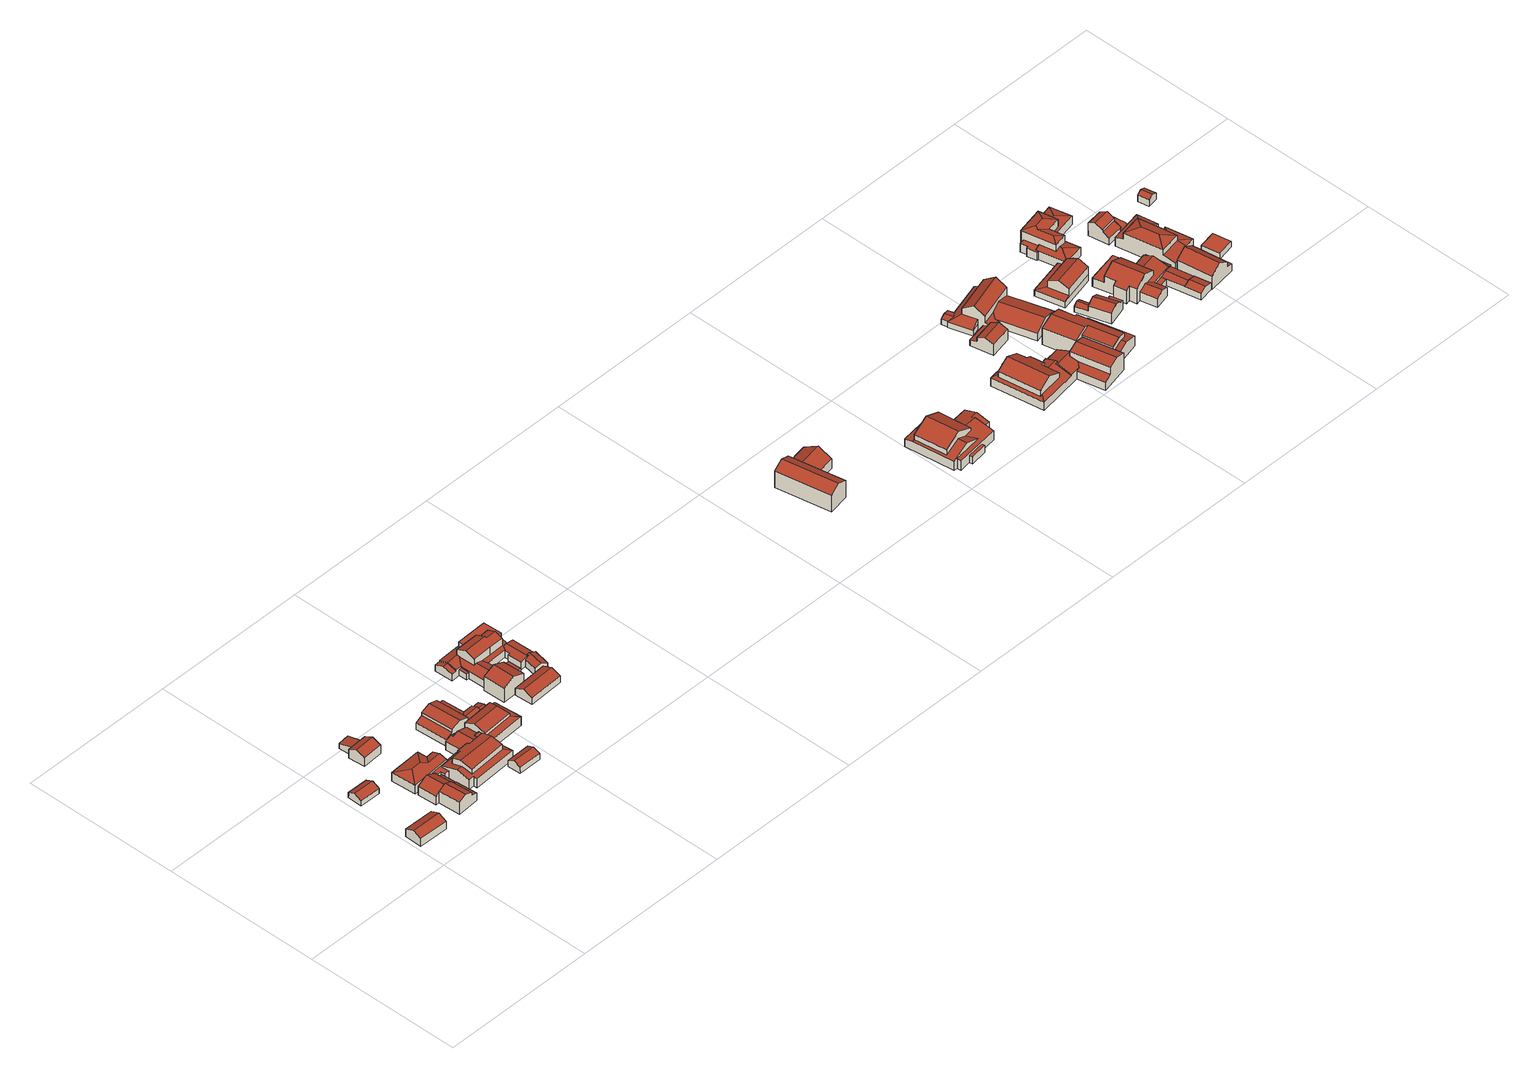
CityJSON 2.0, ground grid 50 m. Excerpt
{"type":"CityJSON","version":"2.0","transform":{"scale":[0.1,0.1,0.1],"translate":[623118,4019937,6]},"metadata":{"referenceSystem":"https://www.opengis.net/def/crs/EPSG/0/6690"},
"CityObjects":{
"building1":{"type":"Building","attributes":{"class":"3001","usage":"411","measuredHeight":3.9,"storeysAboveGround":9999,"BuildingDetailAttribute.buildingStructureType":"611","BuildingDetailAttribute.buildingStructureOrgType":"Null","BuildingDetailAttribute.urbanPlanType":"21","BuildingDetailAttribute.districtsAndZonesType":"Null","BuildingDetailAttribute.landUseType":"211","BuildingDetailAttribute.orgUsage":"6","BuildingDetailAttribute.specifiedBuildingCoverageRate":-9999,"BuildingDetailAttribute.specifiedFloorAreaRate":-9999,"BuildingDetailAttribute.surveyYear":2023,"BuildingIDAttribute.prefecture":"17","BuildingIDAttribute.city":"17206"},"geometry":[{"type":"Solid","lod":"2","boundaries":[[[[0,1,2,3]],[[4,5,6,7]],[[8,9,7,6]],[[3,2,4,7,9]],[[8,0,3,9]],[[0,8,6,5,1]],[[4,2,1,5]]]],"semantics":{"surfaces":[{"type":"GroundSurface"},{"type":"RoofSurface"},{"type":"WallSurface"}],"values":[[0,1,1,2,2,2,2]]}}]},
"building2":{"type":"Building","attributes":{"class":"3001","usage":"411","measuredHeight":2.8,"storeysAboveGround":9999,"BuildingDetailAttribute.buildingStructureType":"611","BuildingDetailAttribute.buildingStructureOrgType":"Null","BuildingDetailAttribute.urbanPlanType":"21","BuildingDetailAttribute.districtsAndZonesType":"Null","BuildingDetailAttribute.landUseType":"211","BuildingDetailAttribute.orgUsage":"6","BuildingDetailAttribute.specifiedBuildingCoverageRate":-9999,"BuildingDetailAttribute.specifiedFloorAreaRate":-9999,"BuildingDetailAttribute.surveyYear":2023,"BuildingIDAttribute.prefecture":"17","BuildingIDAttribute.city":"17206"},"geometry":[{"type":"Solid","lod":"2","boundaries":[[[[10,11,12,13]],[[14,15,16,17]],[[18,19,17,16]],[[14,12,11,15]],[[19,13,12,14,17]],[[10,18,16,15,11]],[[18,10,13,19]]]],"semantics":{"surfaces":[{"type":"GroundSurface"},{"type":"RoofSurface"},{"type":"WallSurface"}],"values":[[0,1,1,2,2,2,2]]}}]},
"building3":{"type":"Building","attributes":{"class":"3001","usage":"411","measuredHeight":5.2,"storeysAboveGround":9999,"BuildingDetailAttribute.buildingStructureType":"611","BuildingDetailAttribute.buildingStructureOrgType":"Null","BuildingDetailAttribute.urbanPlanType":"21","BuildingDetailAttribute.districtsAndZonesType":"Null","BuildingDetailAttribute.landUseType":"211","BuildingDetailAttribute.orgUsage":"6","BuildingDetailAttribute.specifiedBuildingCoverageRate":-9999,"BuildingDetailAttribute.specifiedFloorAreaRate":-9999,"BuildingDetailAttribute.surveyYear":2023,"BuildingIDAttribute.prefecture":"17","BuildingIDAttribute.city":"17206"},"geometry":[{"type":"Solid","lod":"2","boundaries":[[[[20,21,22,23]],[[24,25,26,27]],[[28,29,30,31]],[[32,33,27,26]],[[29,32,26,25,21,20,30]],[[24,22,21,25]],[[29,28,33,32]],[[22,24,27,33,28,31,23]],[[30,20,23,31]]]],"semantics":{"surfaces":[{"type":"GroundSurface"},{"type":"RoofSurface"},{"type":"WallSurface"}],"values":[[0,1,1,1,2,2,2,2,2]]}}]},
"building4":{"type":"Building","attributes":{"class":"3001","usage":"411","measuredHeight":4.7,"storeysAboveGround":9999,"BuildingDetailAttribute.buildingStructureType":"611","BuildingDetailAttribute.buildingStructureOrgType":"Null","BuildingDetailAttribute.urbanPlanType":"21","BuildingDetailAttribute.districtsAndZonesType":"Null","BuildingDetailAttribute.landUseType":"211","BuildingDetailAttribute.orgUsage":"6","BuildingDetailAttribute.specifiedBuildingCoverageRate":-9999,"BuildingDetailAttribute.specifiedFloorAreaRate":-9999,"BuildingDetailAttribute.surveyYear":2023,"BuildingIDAttribute.prefecture":"17","BuildingIDAttribute.city":"17206"},"geometry":[{"type":"Solid","lod":"2","boundaries":[[[[34,35,36,37,38,39]],[[40,41,42,43]],[[44,45,43,42]],[[46,47,48,49]],[[44,47,46,39,38,45]],[[40,37,36,41]],[[48,35,34,49]],[[39,46,49,34]],[[35,48,47,44,42,41,36]],[[37,40,43,45,38]]]],"semantics":{"surfaces":[{"type":"GroundSurface"},{"type":"RoofSurface"},{"type":"WallSurface"}],"values":[[0,1,1,1,2,2,2,2,2,2]]}}]},
"building5":{"type":"Building","attributes":{"class":"Null","usage":"461","measuredHeight":4.2,"storeysAboveGround":9999,"BuildingDetailAttribute.buildingStructureType":"611","BuildingDetailAttribute.buildingStructureOrgType":"Null","BuildingDetailAttribute.urbanPlanType":"21","BuildingDetailAttribute.districtsAndZonesType":"Null","BuildingDetailAttribute.landUseType":"211","BuildingDetailAttribute.orgUsage":"Null","BuildingDetailAttribute.specifiedBuildingCoverageRate":-9999,"BuildingDetailAttribute.specifiedFloorAreaRate":-9999,"BuildingDetailAttribute.surveyYear":2023,"BuildingIDAttribute.prefecture":"17","BuildingIDAttribute.city":"17206"},"geometry":[{"type":"Solid","lod":"2","boundaries":[[[[50,51,52,53,54,55,56,57]],[[58,59,60,61]],[[62,63,64,65]],[[66,67,58,61]],[[54,53,59,58,67]],[[65,51,50,62]],[[64,52,51,65]],[[50,57,63,62]],[[59,53,52,64,63,57,56,60]],[[66,55,54,67]],[[55,66,61,60,56]]]],"semantics":{"surfaces":[{"type":"GroundSurface"},{"type":"RoofSurface"},{"type":"WallSurface"}],"values":[[0,1,1,1,2,2,2,2,2,2,2]]}}]},
"building6":{"type":"Building","attributes":{"class":"3001","usage":"411","measuredHeight":6.1,"storeysAboveGround":9999,"BuildingDetailAttribute.buildingStructureType":"611","BuildingDetailAttribute.buildingStructureOrgType":"Null","BuildingDetailAttribute.urbanPlanType":"21","BuildingDetailAttribute.districtsAndZonesType":"Null","BuildingDetailAttribute.landUseType":"211","BuildingDetailAttribute.orgUsage":"6","BuildingDetailAttribute.specifiedBuildingCoverageRate":-9999,"BuildingDetailAttribute.specifiedFloorAreaRate":-9999,"BuildingDetailAttribute.surveyYear":2023,"BuildingIDAttribute.prefecture":"17","BuildingIDAttribute.city":"17206"},"geometry":[{"type":"Solid","lod":"2","boundaries":[[[[68,69,70,71,72,73,74,75,76,77,78,79,80,81,82,83,84,85,86,87,88,89,90,91,92,93]],[[94,95,96,97,98,99,100,101]],[[102,103,104,105]],[[106,107,105,104,108,109]],[[104,103,110,108]],[[111,112,113]],[[114,115,116,117,118]],[[119,120,121,122,123,124,125,126,127,128]],[[112,129,130,113]],[[124,131,125]],[[127,126,132,133,134,135,136]],[[107,137,102,105]],[[138,139,100,99]],[[128,140,141,119]],[[116,142,143,144,145,133,132,146,147]],[[110,109,108]],[[148,149,150,151,152,153,154,155,156]],[[157,111,113,130]],[[121,158,152,151,159,160,161,122]],[[162,163,164,165,166,167,168,169,170,171]],[[146,148,156,147]],[[140,128,127,136,68,93]],[[140,93,92,141]],[[155,74,73,156]],[[116,71,70,117]],[[135,134,145,144]],[[166,80,79,167]],[[120,91,90,121]],[[160,159,98,97]],[[86,85,102,137]],[[159,151,150,138,99,98]],[[171,170,158,121,90,89]],[[138,150,149,139]],[[161,160,97,96]],[[87,163,162,88]],[[158,170,169,77,76,153,152]],[[92,91,120,119,141]],[[103,102,85,84]],[[123,122,161,96,95]],[[118,117,70,69,129,112]],[[171,89,88,162]],[[134,133,145]],[[146,132,101,100,139,149,148]],[[167,79,78,168]],[[164,106,109,82,81,165]],[[147,72,71,116]],[[154,153,76,75]],[[106,164,163,87,86,137,107]],[[73,72,147,156]],[[115,114,111,157,143,142]],[[155,154,75,74]],[[114,118,112,111]],[[110,83,82,109]],[[144,143,157,130,129,69,68,136,135]],[[77,169,168,78]],[[103,84,83,110]],[[165,81,80,166]],[[124,123,95,94,131]],[[126,125,131,94,101,132]],[[142,116,115]]]],"semantics":{"surfaces":[{"type":"GroundSurface"},{"type":"RoofSurface"},{"type":"WallSurface"}],"values":[[0,1,1,1,1,1,1,1,1,1,1,1,1,1,1,1,1,1,1,1,1,2,2,2,2,2,2,2,2,2,2,2,2,2,2,2,2,2,2,2,2,2,2,2,2,2,2,2,2,2,2,2,2,2,2,2,2,2,2,2]]}}]},
"building7":{"type":"Building","attributes":{"class":"3001","usage":"411","measuredHeight":3.1,"storeysAboveGround":9999,"BuildingDetailAttribute.buildingStructureType":"611","BuildingDetailAttribute.buildingStructureOrgType":"Null","BuildingDetailAttribute.urbanPlanType":"21","BuildingDetailAttribute.districtsAndZonesType":"Null","BuildingDetailAttribute.landUseType":"211","BuildingDetailAttribute.orgUsage":"6","BuildingDetailAttribute.specifiedBuildingCoverageRate":-9999,"BuildingDetailAttribute.specifiedFloorAreaRate":-9999,"BuildingDetailAttribute.surveyYear":2023,"BuildingIDAttribute.prefecture":"17","BuildingIDAttribute.city":"17206"},"geometry":[{"type":"Solid","lod":"2","boundaries":[[[[172,173,174,175]],[[176,177,178,179]],[[180,181,179,178]],[[180,178,177,173,172]],[[180,172,175,181]],[[176,174,173,177]],[[175,174,176,179,181]]]],"semantics":{"surfaces":[{"type":"GroundSurface"},{"type":"RoofSurface"},{"type":"WallSurface"}],"values":[[0,1,1,2,2,2,2]]}}]},
"building8":{"type":"Building","attributes":{"class":"3001","usage":"411","measuredHeight":5.4,"storeysAboveGround":9999,"BuildingDetailAttribute.buildingStructureType":"611","BuildingDetailAttribute.buildingStructureOrgType":"Null","BuildingDetailAttribute.urbanPlanType":"21","BuildingDetailAttribute.districtsAndZonesType":"Null","BuildingDetailAttribute.landUseType":"211","BuildingDetailAttribute.orgUsage":"6","BuildingDetailAttribute.specifiedBuildingCoverageRate":-9999,"BuildingDetailAttribute.specifiedFloorAreaRate":-9999,"BuildingDetailAttribute.surveyYear":2023,"BuildingIDAttribute.prefecture":"17","BuildingIDAttribute.city":"17206"},"geometry":[{"type":"Solid","lod":"2","boundaries":[[[[182,183,184,185,186,187]],[[188,189,190,191]],[[192,193,194,195]],[[196,197,198,199]],[[200,201,202,203]],[[204,205,195,194]],[[206,207,208,209]],[[210,196,199,211]],[[189,200,203,212,190]],[[206,209,185,184,198,197,202,201,204,194,193]],[[182,190,212,210,211,183]],[[198,184,183,211,199]],[[190,182,187,191]],[[200,189,188,205,204,201]],[[208,186,185,209]],[[207,206,193,192]],[[202,197,196,210,212,203]],[[186,208,207,192,195,205,188,191,187]]]],"semantics":{"surfaces":[{"type":"GroundSurface"},{"type":"RoofSurface"},{"type":"WallSurface"}],"values":[[0,1,1,1,1,1,1,1,1,2,2,2,2,2,2,2,2,2]]}}]},
"building9":{"type":"Building","attributes":{"class":"3001","usage":"411","measuredHeight":3.5,"storeysAboveGround":9999,"BuildingDetailAttribute.buildingStructureType":"611","BuildingDetailAttribute.buildingStructureOrgType":"Null","BuildingDetailAttribute.urbanPlanType":"21","BuildingDetailAttribute.districtsAndZonesType":"Null","BuildingDetailAttribute.landUseType":"211","BuildingDetailAttribute.orgUsage":"6","BuildingDetailAttribute.specifiedBuildingCoverageRate":-9999,"BuildingDetailAttribute.specifiedFloorAreaRate":-9999,"BuildingDetailAttribute.surveyYear":2023,"BuildingIDAttribute.prefecture":"17","BuildingIDAttribute.city":"17206"},"geometry":[{"type":"Solid","lod":"2","boundaries":[[[[213,214,215,216]],[[217,218,219,220]],[[221,222,220,219]],[[218,216,215,221,219]],[[213,217,220,222,214]],[[221,215,214,222]],[[217,213,216,218]]]],"semantics":{"surfaces":[{"type":"GroundSurface"},{"type":"RoofSurface"},{"type":"WallSurface"}],"values":[[0,1,1,2,2,2,2]]}}]},
"building10":{"type":"Building","attributes":{"class":"3001","usage":"411","measuredHeight":6.7,"storeysAboveGround":9999,"BuildingDetailAttribute.buildingStructureType":"611","BuildingDetailAttribute.buildingStructureOrgType":"Null","BuildingDetailAttribute.urbanPlanType":"21","BuildingDetailAttribute.districtsAndZonesType":"Null","BuildingDetailAttribute.landUseType":"211","BuildingDetailAttribute.orgUsage":"6","BuildingDetailAttribute.specifiedBuildingCoverageRate":-9999,"BuildingDetailAttribute.specifiedFloorAreaRate":-9999,"BuildingDetailAttribute.surveyYear":2023,"BuildingIDAttribute.prefecture":"17","BuildingIDAttribute.city":"17206"},"geometry":[{"type":"Solid","lod":"2","boundaries":[[[[223,224,225,226,227,228,229,230,231,232,233,234,235,236,237,238,239,240,241,242,243,244,245,246,247,248,249,250,251,252,253,254,255,256]],[[257,258,259,260]],[[261,262,260,259]],[[263,264,265,266,267,268]],[[269,270,271,272,273,274,275,276]],[[277,278,279,280]],[[281,282,283,284]],[[285,286,287,288]],[[289,290,291,272,271,292,293,294,295]],[[296,297,298,299]],[[265,300,291,290,266]],[[301,302,303,304,305,306]],[[307,308,309,310]],[[311,312,283,282,296,299,313]],[[314,315,316,317,318,319]],[[319,320,321,314]],[[286,322,323,287]],[[269,316,315,324,325,270]],[[303,302,326,263,268]],[[327,328,329,330,331,332,333,334]],[[278,248,247,279]],[[253,328,327,254]],[[273,234,233,274]],[[332,331,293,292,224,223]],[[324,315,314,321,227,226]],[[317,230,229,318]],[[320,228,227,321]],[[312,295,294,284,283]],[[263,277,280,246,245,264]],[[308,241,240,309]],[[250,323,322,301,306,251]],[[319,318,229,228,320]],[[238,307,310,239]],[[275,232,231,276]],[[331,330,281,284,294,293]],[[288,287,323,250,249]],[[248,278,277,263,326,285,288,249]],[[275,274,233,232]],[[246,280,279,247]],[[301,322,286,285,326,302]],[[267,313,299,298,304,303,268]],[[296,282,281,330,329,297]],[[300,236,235,291]],[[308,307,238,237,258,257,242,241]],[[334,255,254,327]],[[261,244,243,262]],[[305,252,251,306]],[[266,290,289,311,313,267]],[[311,289,295,312]],[[309,240,239,310]],[[273,272,291,235,234]],[[260,262,243,242,257]],[[324,226,225,325]],[[317,316,269,276,231,230]],[[297,329,328,253,252,305,304,298]],[[292,271,270,325,225,224]],[[333,256,255,334]],[[332,223,256,333]],[[259,258,237,236,300,265,264,245,244,261]]]],"semantics":{"surfaces":[{"type":"GroundSurface"},{"type":"RoofSurface"},{"type":"WallSurface"}],"values":[[0,1,1,1,1,1,1,1,1,1,1,1,1,1,1,1,1,1,1,1,2,2,2,2,2,2,2,2,2,2,2,2,2,2,2,2,2,2,2,2,2,2,2,2,2,2,2,2,2,2,2,2,2,2,2,2,2,2,2]]}}]},
"building11":{"type":"Building","attributes":{"class":"3001","usage":"411","measuredHeight":7.5,"storeysAboveGround":9999,"BuildingDetailAttribute.buildingStructureType":"611","BuildingDetailAttribute.buildingStructureOrgType":"Null","BuildingDetailAttribute.urbanPlanType":"21","BuildingDetailAttribute.districtsAndZonesType":"Null","BuildingDetailAttribute.landUseType":"211","BuildingDetailAttribute.orgUsage":"6","BuildingDetailAttribute.specifiedBuildingCoverageRate":-9999,"BuildingDetailAttribute.specifiedFloorAreaRate":-9999,"BuildingDetailAttribute.surveyYear":2023,"BuildingIDAttribute.prefecture":"17","BuildingIDAttribute.city":"17206"},"geometry":[{"type":"Solid","lod":"2","boundaries":[[[[335,336,337,338,339,340,341,342]],[[343,344,345,346]],[[347,348,346,345]],[[349,350,351,352]],[[353,354,355,349,352,356]],[[350,349,355,348,347,339,338]],[[350,338,337,351]],[[351,337,336,356,352]],[[356,336,335,353]],[[348,355,354,342,341,343,346]],[[342,354,353,335]],[[343,341,340,344]],[[345,344,340,339,347]]]],"semantics":{"surfaces":[{"type":"GroundSurface"},{"type":"RoofSurface"},{"type":"WallSurface"}],"values":[[0,1,1,1,1,2,2,2,2,2,2,2,2]]}}]},
"building12":{"type":"Building","attributes":{"class":"3001","usage":"411","measuredHeight":7.7,"storeysAboveGround":9999,"BuildingDetailAttribute.buildingStructureType":"611","BuildingDetailAttribute.buildingStructureOrgType":"Null","BuildingDetailAttribute.urbanPlanType":"21","BuildingDetailAttribute.districtsAndZonesType":"Null","BuildingDetailAttribute.landUseType":"211","BuildingDetailAttribute.orgUsage":"6","BuildingDetailAttribute.specifiedBuildingCoverageRate":-9999,"BuildingDetailAttribute.specifiedFloorAreaRate":-9999,"BuildingDetailAttribute.surveyYear":2023,"BuildingIDAttribute.prefecture":"17","BuildingIDAttribute.city":"17206"},"geometry":[{"type":"Solid","lod":"2","boundaries":[[[[357,358,359,360,361,362,363,364,365,366,367,368,369,370]],[[371,372,373,374]],[[375,376,377,378,379,380]],[[381,382,383,384]],[[385,386,387,388]],[[389,377,376,390,381,384,391,392]],[[378,393,394,379]],[[383,382,395,396,385,397]],[[398,399,400,401]],[[402,403,398,401]],[[396,395,400,399]],[[393,370,369,394]],[[387,366,365,388]],[[372,361,360,373]],[[393,378,377,389,357,370]],[[367,375,380,368]],[[392,362,361,372,371,358,357,389]],[[385,388,365,364,397]],[[373,360,359,374]],[[363,391,384,383,397,364]],[[358,371,374,359]],[[366,387,386,403,402,390,376,375,367]],[[391,363,362,392]],[[386,385,396,399,398,403]],[[401,400,395,382,381,390,402]],[[369,368,380,379,394]]]],"semantics":{"surfaces":[{"type":"GroundSurface"},{"type":"RoofSurface"},{"type":"WallSurface"}],"values":[[0,1,1,1,1,1,1,1,1,1,2,2,2,2,2,2,2,2,2,2,2,2,2,2,2,2]]}}]},
"building13":{"type":"Building","attributes":{"class":"3001","usage":"411","measuredHeight":7.3,"storeysAboveGround":9999,"BuildingDetailAttribute.buildingStructureType":"611","BuildingDetailAttribute.buildingStructureOrgType":"Null","BuildingDetailAttribute.urbanPlanType":"21","BuildingDetailAttribute.districtsAndZonesType":"Null","BuildingDetailAttribute.landUseType":"211","BuildingDetailAttribute.orgUsage":"6","BuildingDetailAttribute.specifiedBuildingCoverageRate":-9999,"BuildingDetailAttribute.specifiedFloorAreaRate":-9999,"BuildingDetailAttribute.surveyYear":2023,"BuildingIDAttribute.prefecture":"17","BuildingIDAttribute.city":"17206"},"geometry":[{"type":"Solid","lod":"2","boundaries":[[[[404,405,406,407,408,409,410,411,412,413,414,415,416,417]],[[418,419,420,421,422,423]],[[424,425,426,427,428,429]],[[430,431,432,433]],[[434,435,436,437,438,439]],[[440,441,442,443,444]],[[445,446,447,448]],[[449,450,433,432]],[[451,441,440,452,453,421,420]],[[454,436,435,424]],[[419,418,455,456,457,438,437,458]],[[456,455,459,460,461,462]],[[429,463,454,424]],[[464,448,447,465,466,467,468,469]],[[427,417,416,428]],[[412,437,436,413]],[[416,415,463,429,428]],[[467,461,460,405,404,468]],[[419,458,451,420]],[[418,423,459,455]],[[439,438,457,465,447,446]],[[444,443,410,409,449,432,431]],[[440,444,431,430,452]],[[421,453,407,406,422]],[[436,454,414,413]],[[445,448,464,425,424,435,434]],[[405,460,459,423,422,406]],[[469,426,425,464]],[[445,434,439,446]],[[462,461,467,466]],[[442,411,410,443]],[[427,426,469,468,404,417]],[[441,451,458,437,412,411,442]],[[449,409,408,450]],[[456,462,466,465,457]],[[407,453,452,430,433,450,408]],[[415,414,454,463]]]],"semantics":{"surfaces":[{"type":"GroundSurface"},{"type":"RoofSurface"},{"type":"WallSurface"}],"values":[[0,1,1,1,1,1,1,1,1,1,1,1,1,1,2,2,2,2,2,2,2,2,2,2,2,2,2,2,2,2,2,2,2,2,2,2,2]]}}]},
"building14":{"type":"Building","attributes":{"class":"3001","usage":"411","measuredHeight":7.8,"storeysAboveGround":9999,"BuildingDetailAttribute.buildingStructureType":"611","BuildingDetailAttribute.buildingStructureOrgType":"Null","BuildingDetailAttribute.urbanPlanType":"21","BuildingDetailAttribute.districtsAndZonesType":"Null","BuildingDetailAttribute.landUseType":"211","BuildingDetailAttribute.orgUsage":"6","BuildingDetailAttribute.specifiedBuildingCoverageRate":-9999,"BuildingDetailAttribute.specifiedFloorAreaRate":-9999,"BuildingDetailAttribute.surveyYear":2023,"BuildingIDAttribute.prefecture":"17","BuildingIDAttribute.city":"17206"},"geometry":[{"type":"Solid","lod":"2","boundaries":[[[[470,471,472,473,474,475,476,477,478,479,480,481,482,483,484,485]],[[486,487,488,489,490,491,492]],[[493,494,495,496,497]],[[498,499,500,501]],[[502,494,493,503,504,505,506]],[[507,508,509,510]],[[511,512,513,514]],[[505,515,516,506]],[[517,518,507,510]],[[519,520,521,522]],[[521,520,488,487,523]],[[516,524,502,506]],[[501,525,526,498]],[[513,474,473,514]],[[487,486,485,484,523]],[[527,496,495]],[[482,504,503,499,498,526,519,522,483]],[[489,525,501,500,497,496,527,475,474,513,512,490]],[[515,505,481,480]],[[494,477,476,495]],[[479,478,502,524]],[[470,492,491,508,507,518,471]],[[517,472,471,518]],[[493,497,500,499,503]],[[482,481,505,504]],[[512,511,509,508,491,490]],[[525,489,488,520,519,526]],[[521,523,484,483,522]],[[475,527,495,476]],[[485,486,492,470]],[[494,502,478,477]],[[479,524,516,515,480]],[[511,514,473,472,517,510,509]]]],"semantics":{"surfaces":[{"type":"GroundSurface"},{"type":"RoofSurface"},{"type":"WallSurface"}],"values":[[0,1,1,1,1,1,1,1,1,1,1,1,1,2,2,2,2,2,2,2,2,2,2,2,2,2,2,2,2,2,2,2,2]]}}]},
"building15":{"type":"Building","attributes":{"class":"3001","usage":"422","measuredHeight":7,"storeysAboveGround":9999,"BuildingDetailAttribute.buildingStructureType":"611","BuildingDetailAttribute.buildingStructureOrgType":"Null","BuildingDetailAttribute.urbanPlanType":"21","BuildingDetailAttribute.districtsAndZonesType":"Null","BuildingDetailAttribute.landUseType":"211","BuildingDetailAttribute.orgUsage":"13","BuildingDetailAttribute.specifiedBuildingCoverageRate":-9999,"BuildingDetailAttribute.specifiedFloorAreaRate":-9999,"BuildingDetailAttribute.surveyYear":2023,"BuildingIDAttribute.prefecture":"17","BuildingIDAttribute.city":"17206"},"geometry":[{"type":"Solid","lod":"2","boundaries":[[[[528,529,530,531,532,533,534,535]],[[536,537,538,539]],[[540,541,542,543,544,545,546,547,548,549]],[[550,551,552,553]],[[541,554,555,542]],[[556,550,553,536,539,557,558,559]],[[541,540,557,539,538,554]],[[545,544,532,531]],[[535,537,536,553,552,528]],[[546,545,531,530]],[[540,549,558,557]],[[548,547,556,559]],[[529,551,550,556,547,546,530]],[[542,555,534,533,543]],[[532,544,543,533]],[[554,538,537,535,534,555]],[[551,529,528,552]],[[549,548,559,558]]]],"semantics":{"surfaces":[{"type":"GroundSurface"},{"type":"RoofSurface"},{"type":"WallSurface"}],"values":[[0,1,1,1,1,1,2,2,2,2,2,2,2,2,2,2,2,2]]}}]},
"building16":{"type":"Building","attributes":{"class":"3001","usage":"411","measuredHeight":5,"storeysAboveGround":9999,"BuildingDetailAttribute.buildingStructureType":"611","BuildingDetailAttribute.buildingStructureOrgType":"Null","BuildingDetailAttribute.urbanPlanType":"21","BuildingDetailAttribute.districtsAndZonesType":"Null","BuildingDetailAttribute.landUseType":"211","BuildingDetailAttribute.orgUsage":"6","BuildingDetailAttribute.specifiedBuildingCoverageRate":-9999,"BuildingDetailAttribute.specifiedFloorAreaRate":-9999,"BuildingDetailAttribute.surveyYear":2023,"BuildingIDAttribute.prefecture":"17","BuildingIDAttribute.city":"17206"},"geometry":[{"type":"Solid","lod":"2","boundaries":[[[[560,561,562,563,564,565,566,567]],[[568,569,570,571]],[[572,573,571,570]],[[574,575,576,577]],[[578,574,577,579]],[[580,581,582,583]],[[568,581,580,561,560,569]],[[565,579,577,576,566]],[[578,579,565,564,573,572]],[[575,574,578,572,570,569,560,567]],[[575,567,566,576]],[[561,580,583,562]],[[563,582,581,568,571,573,564]],[[582,563,562,583]]]],"semantics":{"surfaces":[{"type":"GroundSurface"},{"type":"RoofSurface"},{"type":"WallSurface"}],"values":[[0,1,1,1,1,1,2,2,2,2,2,2,2,2]]}}]},
"building17":{"type":"Building","attributes":{"class":"Null","usage":"461","measuredHeight":6.5,"storeysAboveGround":9999,"BuildingDetailAttribute.buildingStructureType":"611","BuildingDetailAttribute.buildingStructureOrgType":"Null","BuildingDetailAttribute.urbanPlanType":"21","BuildingDetailAttribute.districtsAndZonesType":"Null","BuildingDetailAttribute.landUseType":"211","BuildingDetailAttribute.orgUsage":"Null","BuildingDetailAttribute.specifiedBuildingCoverageRate":-9999,"BuildingDetailAttribute.specifiedFloorAreaRate":-9999,"BuildingDetailAttribute.surveyYear":2023,"BuildingIDAttribute.prefecture":"17","BuildingIDAttribute.city":"17206"},"geometry":[{"type":"Solid","lod":"2","boundaries":[[[[584,585,586,587,588,589,590,591]],[[592,593,594,595]],[[596,597,598,599]],[[600,601,595,594]],[[602,603,604,605]],[[606,607,608,603,602]],[[598,585,584,599]],[[609,606,588,587]],[[604,600,594,593,609,587,586,597,596,591,590,605]],[[605,590,589,602]],[[592,595,601,608,607]],[[602,589,588,606]],[[592,607,606,609,593]],[[597,586,585,598]],[[603,608,601,600,604]],[[591,596,599,584]]]],"semantics":{"surfaces":[{"type":"GroundSurface"},{"type":"RoofSurface"},{"type":"WallSurface"}],"values":[[0,1,1,1,1,1,2,2,2,2,2,2,2,2,2,2]]}}]},
"building18":{"type":"Building","attributes":{"class":"3001","usage":"411","measuredHeight":7.2,"storeysAboveGround":9999,"BuildingDetailAttribute.buildingStructureType":"611","BuildingDetailAttribute.buildingStructureOrgType":"Null","BuildingDetailAttribute.urbanPlanType":"21","BuildingDetailAttribute.districtsAndZonesType":"Null","BuildingDetailAttribute.landUseType":"211","BuildingDetailAttribute.orgUsage":"6","BuildingDetailAttribute.specifiedBuildingCoverageRate":-9999,"BuildingDetailAttribute.specifiedFloorAreaRate":-9999,"BuildingDetailAttribute.surveyYear":2023,"BuildingIDAttribute.prefecture":"17","BuildingIDAttribute.city":"17206"},"geometry":[{"type":"Solid","lod":"2","boundaries":[[[[610,611,612,613,614,615,616,617,618,619,620,621,622,623,624,625,626,627]],[[628,629,630,631]],[[632,633,634,635]],[[635,636,637,638,632]],[[639,640,641,642]],[[643,644,645,646]],[[638,637,647,648,649,650]],[[651,649,648,652]],[[653,654,655,656,657,658]],[[659,660,661,662,663,664,665,666]],[[667,668,669,670]],[[671,672,630,629]],[[673,674,659,666]],[[646,675,676,643]],[[635,634,618,617,636]],[[630,672,644,643,676,631]],[[612,645,644,672,671,668,667,613]],[[662,623,622,663]],[[633,619,618,634]],[[613,667,670,614]],[[653,658,660,659,674]],[[650,673,666,665,620,619,633,632,638]],[[669,615,614,670]],[[675,611,610,642,641,628,631,676]],[[656,655,627,626]],[[621,664,663,622]],[[664,621,620,665]],[[646,645,612,611,675]],[[656,626,625,657]],[[637,636,617,616]],[[640,639,652,648,647]],[[673,650,649,651,654,653,674]],[[655,654,651,652,639,642,610,627]],[[668,671,629,628,641,640,647,637,616,615,669]],[[662,661,624,623]],[[661,660,658,657,625,624]]]],"semantics":{"surfaces":[{"type":"GroundSurface"},{"type":"RoofSurface"},{"type":"WallSurface"}],"values":[[0,1,1,1,1,1,1,1,1,1,1,1,1,1,2,2,2,2,2,2,2,2,2,2,2,2,2,2,2,2,2,2,2,2,2,2]]}}]},
"building19":{"type":"Building","attributes":{"class":"Null","usage":"461","measuredHeight":6.6,"storeysAboveGround":9999,"BuildingDetailAttribute.buildingStructureType":"611","BuildingDetailAttribute.buildingStructureOrgType":"Null","BuildingDetailAttribute.urbanPlanType":"21","BuildingDetailAttribute.districtsAndZonesType":"Null","BuildingDetailAttribute.landUseType":"211","BuildingDetailAttribute.orgUsage":"Null","BuildingDetailAttribute.specifiedBuildingCoverageRate":-9999,"BuildingDetailAttribute.specifiedFloorAreaRate":-9999,"BuildingDetailAttribute.surveyYear":2023,"BuildingIDAttribute.prefecture":"17","BuildingIDAttribute.city":"17206"},"geometry":[{"type":"Solid","lod":"2","boundaries":[[[[677,678,679,680,681,682,683,684,685,686,687,688,689,690,691,692]],[[693,694,695,696]],[[697,696,695]],[[698,699,700,701,702,703]],[[704,705,706,707,708,709,710,711]],[[712,713,703,702,697,695,694]],[[714,715,716]],[[717,718,719,720]],[[721,722,723,724,725]],[[711,726,700,699,727,728,704]],[[716,715,721,725]],[[722,729,723]],[[723,729,730,724]],[[725,724,730,714,716]],[[726,701,700]],[[711,679,678,726]],[[718,689,688,719]],[[699,698,715,714,727]],[[697,691,690,696]],[[685,730,729,693,696,690,689,718,717,686]],[[694,693,729,722,712]],[[713,712,722,721]],[[708,682,681,709]],[[677,692,702,701]],[[705,704,728]],[[719,688,687,720]],[[706,684,683,707]],[[686,717,720,687]],[[703,713,721,715,698]],[[709,681,680,710]],[[727,714,730,685,684,706,705,728]],[[680,679,711,710]],[[726,678,677,701]],[[702,692,691,697]],[[707,683,682,708]]]],"semantics":{"surfaces":[{"type":"GroundSurface"},{"type":"RoofSurface"},{"type":"WallSurface"}],"values":[[0,1,1,1,1,1,1,1,1,1,1,1,1,1,1,2,2,2,2,2,2,2,2,2,2,2,2,2,2,2,2,2,2,2,2]]}}]},
"building20":{"type":"Building","attributes":{"class":"3001","usage":"411","measuredHeight":6.7,"storeysAboveGround":9999,"BuildingDetailAttribute.buildingStructureType":"611","BuildingDetailAttribute.buildingStructureOrgType":"Null","BuildingDetailAttribute.urbanPlanType":"21","BuildingDetailAttribute.districtsAndZonesType":"Null","BuildingDetailAttribute.landUseType":"211","BuildingDetailAttribute.orgUsage":"6","BuildingDetailAttribute.specifiedBuildingCoverageRate":-9999,"BuildingDetailAttribute.specifiedFloorAreaRate":-9999,"BuildingDetailAttribute.surveyYear":2023,"BuildingIDAttribute.prefecture":"17","BuildingIDAttribute.city":"17206"},"geometry":[{"type":"Solid","lod":"2","boundaries":[[[[731,732,733,734]],[[735,736,737,738]],[[739,740,738,737]],[[741,742,743,744]],[[742,741,736,735]],[[743,731,734,744]],[[741,744,734,733,739,737,736]],[[739,733,732,740]],[[731,743,742,735,738,740,732]]]],"semantics":{"surfaces":[{"type":"GroundSurface"},{"type":"RoofSurface"},{"type":"WallSurface"}],"values":[[0,1,1,1,2,2,2,2,2]]}}]},
"building21":{"type":"Building","attributes":{"class":"Null","usage":"461","measuredHeight":5.5,"storeysAboveGround":9999,"BuildingDetailAttribute.buildingStructureType":"611","BuildingDetailAttribute.buildingStructureOrgType":"Null","BuildingDetailAttribute.urbanPlanType":"21","BuildingDetailAttribute.districtsAndZonesType":"Null","BuildingDetailAttribute.landUseType":"211","BuildingDetailAttribute.orgUsage":"Null","BuildingDetailAttribute.specifiedBuildingCoverageRate":-9999,"BuildingDetailAttribute.specifiedFloorAreaRate":-9999,"BuildingDetailAttribute.surveyYear":2023,"BuildingIDAttribute.prefecture":"17","BuildingIDAttribute.city":"17206"},"geometry":[{"type":"Solid","lod":"2","boundaries":[[[[745,746,747,748,749,750,751,752,753]],[[754,755,756,757,758,759,760]],[[761,762,763,764]],[[765,766,767,768]],[[769,770,768,767]],[[755,749,748,756]],[[757,747,746,758]],[[750,763,762,769,767,766,751]],[[765,752,751,766]],[[755,754,764,763,750,749]],[[758,746,745,759]],[[756,748,747,757]],[[753,760,759,745]],[[761,764,754,760,753,752,765,768,770]],[[762,761,770,769]]]],"semantics":{"surfaces":[{"type":"GroundSurface"},{"type":"RoofSurface"},{"type":"WallSurface"}],"values":[[0,1,1,1,1,2,2,2,2,2,2,2,2,2,2]]}}]},
"building22":{"type":"Building","attributes":{"class":"3001","usage":"411","measuredHeight":6.8,"storeysAboveGround":9999,"BuildingDetailAttribute.buildingStructureType":"611","BuildingDetailAttribute.buildingStructureOrgType":"Null","BuildingDetailAttribute.urbanPlanType":"21","BuildingDetailAttribute.districtsAndZonesType":"Null","BuildingDetailAttribute.landUseType":"211","BuildingDetailAttribute.orgUsage":"6","BuildingDetailAttribute.specifiedBuildingCoverageRate":-9999,"BuildingDetailAttribute.specifiedFloorAreaRate":-9999,"BuildingDetailAttribute.surveyYear":2023,"BuildingIDAttribute.prefecture":"17","BuildingIDAttribute.city":"17206"},"geometry":[{"type":"Solid","lod":"2","boundaries":[[[[771,772,773,774,775,776,777,778,779,780]],[[781,782,783]],[[784,785,786,787]],[[788,789,790,791]],[[792,781,783,793]],[[794,795,796,797,798,799]],[[798,797,791,790,800]],[[782,801,793,783]],[[802,803,804,805]],[[803,806,804]],[[805,789,788,802]],[[801,792,793]],[[800,799,798]],[[785,784,778,777,806,803,802,788,791,797,796,801,782]],[[806,777,776,804]],[[795,794,780,779,787,786,781,792]],[[796,795,792,801]],[[790,773,772,800]],[[799,771,780,794]],[[787,779,778,784]],[[804,776,775,805]],[[774,789,805,775]],[[786,785,782,781]],[[800,772,771,799]],[[790,789,774,773]]]],"semantics":{"surfaces":[{"type":"GroundSurface"},{"type":"RoofSurface"},{"type":"WallSurface"}],"values":[[0,1,1,1,1,1,1,1,1,1,1,1,1,2,2,2,2,2,2,2,2,2,2,2,2]]}}]},
"building23":{"type":"Building","attributes":{"class":"3003","usage":"461","measuredHeight":2.1,"storeysAboveGround":9999,"BuildingDetailAttribute.buildingStructureType":"611","BuildingDetailAttribute.buildingStructureOrgType":"Null","BuildingDetailAttribute.urbanPlanType":"21","BuildingDetailAttribute.districtsAndZonesType":"Null","BuildingDetailAttribute.landUseType":"211","BuildingDetailAttribute.orgUsage":"Null","BuildingDetailAttribute.specifiedBuildingCoverageRate":-9999,"BuildingDetailAttribute.specifiedFloorAreaRate":-9999,"BuildingDetailAttribute.surveyYear":2023,"BuildingIDAttribute.prefecture":"17","BuildingIDAttribute.city":"17206"},"geometry":[{"type":"Solid","lod":"2","boundaries":[[[[807,808,809,810]],[[811,812,813,814]],[[814,808,807,811]],[[813,809,808,814]],[[812,810,809,813]],[[811,807,810,812]]]],"semantics":{"surfaces":[{"type":"GroundSurface"},{"type":"RoofSurface"},{"type":"WallSurface"}],"values":[[0,1,2,2,2,2]]}}]},
"building24":{"type":"Building","attributes":{"class":"3003","usage":"422","measuredHeight":3,"storeysAboveGround":9999,"BuildingDetailAttribute.buildingStructureType":"611","BuildingDetailAttribute.buildingStructureOrgType":"Null","BuildingDetailAttribute.urbanPlanType":"21","BuildingDetailAttribute.districtsAndZonesType":"Null","BuildingDetailAttribute.landUseType":"214","BuildingDetailAttribute.orgUsage":"13","BuildingDetailAttribute.specifiedBuildingCoverageRate":-9999,"BuildingDetailAttribute.specifiedFloorAreaRate":-9999,"BuildingDetailAttribute.surveyYear":2023,"BuildingIDAttribute.prefecture":"17","BuildingIDAttribute.city":"17206"},"geometry":[{"type":"Solid","lod":"2","boundaries":[[[[815,816,817,818]],[[819,820,821,822]],[[823,824,822,821]],[[817,819,822,824,818]],[[819,817,816,820]],[[821,820,816,815,823]],[[823,815,818,824]]]],"semantics":{"surfaces":[{"type":"GroundSurface"},{"type":"RoofSurface"},{"type":"WallSurface"}],"values":[[0,1,1,2,2,2,2]]}}]}
},
"vertices":[
[8,89,10],[9,144,10],[103,142,10],[102,87,10],[103,142,37],[9,144,37],[9,116,49],[103,115,49],[8,89,37],[102,87,37],
[18,310,8],[19,357,8],[85,356,8],[85,310,8],[85,356,26],[19,357,26],[19,334,37],[85,333,37],[18,310,26],[85,310,26],
[238,106,9],[168,101,9],[163,170,9],[233,175,9],[163,170,50],[168,101,50],[193,103,61],[188,172,61],[213,174,39],[218,105,39],[238,106,34],[233,175,34],[218,105,50],[213,174,50],
[229,223,8],[232,178,8],[154,172,8],[150,232,8],[218,236,8],[219,223,8],[150,232,37],[154,172,37],[188,175,55],[184,234,55],[222,177,37],[218,236,37],[219,223,33],[222,177,33],[232,178,33],[229,223,33],
[141,504,8],[177,507,8],[180,465,8],[197,466,8],[201,413,8],[136,409,8],[132,462,8],[144,462,8],[199,440,50],[197,466,37],[132,462,37],[134,435,50],[141,504,27],[144,462,36],[180,465,36],[177,507,27],[136,409,37],[201,413,37],
[404,298,6],[403,303,6],[525,311,6],[531,224,6],[415,217,6],[420,150,6],[277,141,6],[276,153,6],[258,152,6],[254,221,6],[237,220,6],[236,232,6],[219,231,6],[218,246,6],[149,241,6],[144,320,6],[248,326,6],[250,295,6],[275,297,6],[278,252,6],[325,255,6],[325,248,6],[332,248,6],[328,301,6],[376,304,6],[377,296,6],[343,232,60],[343,239,58],[306,237,58],[306,229,60],[273,227,60],[275,198,67],[399,206,67],[397,236,60],[250,295,36],[248,326,36],[215,285,47],[230,271,43],[278,250,36],[277,274,43],[182,283,47],[149,241,36],[144,320,36],[509,243,50],[505,310,50],[496,275,65],[509,243,41],[508,243,42],[531,224,36],[525,311,36],[505,310,41],[349,302,43],[328,301,36],[332,248,36],[340,239,39],[343,239,40],[343,235,40],[346,232,40],[372,234,49],[368,296,49],[349,294,43],[403,303,50],[405,270,65],[343,232,40],[397,236,41],[390,243,43],[389,255,43],[406,256,38],[404,298,38],[275,297,36],[278,160,58],[401,168,58],[377,296,36],[376,304,36],[508,243,41],[408,236,41],[406,256,46],[389,255,46],[397,235,41],[415,217,36],[401,171,41],[401,168,41],[278,160,41],[275,194,49],[256,193,49],[258,152,39],[276,153,39],[277,141,36],[420,150,36],[408,236,50],[252,243,36],[273,227,40],[306,229,40],[306,237,39],[325,255,31],[278,252,31],[278,250,31],[218,246,31],[219,231,31],[236,232,31],[237,220,31],[254,221,31],[252,243,31],[325,248,31],
[391,96,8],[390,138,8],[465,139,8],[466,97,8],[465,139,29],[390,138,29],[391,117,39],[465,118,39],[391,96,29],[466,97,29],
[446,348,6],[504,351,6],[506,315,6],[339,308,6],[333,411,6],[442,418,6],[417,416,37],[422,330,37],[446,348,32],[442,418,32],[356,413,50],[362,309,50],[393,310,60],[387,414,60],[479,330,31],[480,314,25],[506,315,25],[505,331,31],[422,328,38],[423,311,32],[480,314,32],[479,331,38],[423,311,50],[417,416,50],[362,309,39],[356,413,39],[333,411,29],[339,308,29],[478,349,25],[504,351,25],[478,349,32],
[609,257,7],[606,315,7],[718,321,7],[721,263,7],[609,257,30],[721,263,30],[720,292,42],[607,286,42],[718,321,30],[606,315,30],
[718,486,3],[719,448,3],[740,449,3],[742,376,3],[747,375,3],[737,323,3],[699,331,3],[707,374,3],[691,373,3],[689,418,3],[697,418,3],[696,436,3],[631,434,3],[632,390,3],[642,390,3],[643,383,3],[654,383,3],[655,342,3],[644,342,3],[645,322,3],[568,319,3],[566,388,3],[575,388,3],[573,449,3],[565,449,3],[564,475,3],[537,474,3],[535,532,3],[623,535,3],[624,508,3],[637,508,3],[636,543,3],[734,546,3],[736,487,3],[645,322,52],[642,390,52],[604,389,68],[606,320,68],[566,388,52],[568,319,52],[573,475,29],[575,388,29],[603,389,40],[601,448,40],[592,448,37],[591,497,37],[716,374,34],[714,448,34],[705,448,31],[697,436,29],[696,436,29],[697,418,29],[689,418,28],[691,373,28],[573,475,25],[564,475,25],[565,449,25],[573,449,25],[666,499,57],[667,474,67],[701,475,67],[700,500,57],[554,475,25],[553,504,35],[536,504,35],[537,474,25],[654,450,32],[624,449,32],[631,434,29],[719,448,31],[718,500,40],[700,500,40],[702,451,32],[666,480,70],[666,509,57],[590,507,57],[591,477,70],[632,390,29],[552,533,29],[553,504,39],[590,505,39],[590,507,39],[624,508,39],[623,535,29],[643,383,50],[644,342,50],[655,342,50],[654,383,50],[654,450,57],[702,451,57],[592,448,57],[728,379,35],[721,380,32],[721,374,33],[707,374,28],[699,331,28],[718,327,35],[737,323,28],[747,375,28],[552,533,25],[535,532,25],[742,376,28],[740,449,28],[554,475,29],[636,543,32],[637,508,32],[666,509,32],[666,499,32],[718,500,32],[718,486,32],[736,487,32],[734,546,32],
[1703,384,9],[1790,400,9],[1806,316,9],[1732,302,9],[1749,212,9],[1683,200,9],[1651,373,9],[1703,383,9],[1651,373,67],[1683,200,67],[1716,206,83],[1684,379,83],[1749,212,67],[1717,386,67],[1724,343,66],[1732,302,42],[1806,316,42],[1798,357,66],[1703,384,42],[1703,383,43],[1717,386,43],[1790,400,42],
[2172,83,10],[2120,77,10],[2121,67,10],[2067,60,10],[2065,70,10],[2029,65,10],[2027,78,10],[2016,77,10],[1996,235,10],[2108,249,10],[2115,186,10],[2180,194,10],[2189,116,10],[2168,113,10],[2120,77,35],[2065,70,35],[2067,60,35],[2121,67,35],[2115,186,42],[2121,138,57],[2165,143,57],[2163,153,54],[2184,155,54],[2180,194,42],[2099,117,52],[2069,113,66],[2072,84,66],[2120,90,45],[1999,209,42],[2111,223,42],[2108,249,37],[1996,235,37],[2172,83,42],[2124,120,52],[2027,78,45],[2029,65,42],[2168,113,42],[2189,116,42],[2018,107,44],[2005,209,44],[2016,77,42],[2058,216,87],[2005,209,62],[2018,107,62],[2071,114,87],[2124,120,62],[2111,223,62],
[2439,205,9],[2445,170,9],[2516,181,9],[2524,134,9],[2574,145,9],[2601,25,9],[2512,5,9],[2493,90,9],[2346,67,9],[2320,233,9],[2378,242,9],[2377,247,9],[2428,255,9],[2436,204,9],[2471,137,53],[2463,136,53],[2464,131,55],[2523,140,55],[2516,181,40],[2465,174,40],[2404,230,45],[2418,232,40],[2423,202,40],[2436,204,35],[2428,255,35],[2401,251,45],[2510,131,68],[2538,11,68],[2570,18,77],[2542,138,77],[2333,219,41],[2344,221,45],[2320,233,37],[2346,67,37],[2359,88,43],[2353,87,41],[2516,106,44],[2504,92,40],[2493,90,37],[2512,5,37],[2538,11,44],[2333,219,60],[2353,87,60],[2394,93,82],[2374,225,82],[2601,25,68],[2574,145,68],[2470,86,40],[2510,131,52],[2524,134,53],[2378,242,37],[2470,143,55],[2433,137,55],[2438,100,43],[2470,86,37],[2465,174,46],[2445,170,46],[2446,159,49],[2430,156,49],[2377,247,37],[2418,232,60],[2438,100,60],[2430,156,60],[2446,159,52],[2439,205,52],[2423,202,60],
[2472,361,9],[2480,323,9],[2412,309,9],[2398,380,9],[2463,393,9],[2458,408,9],[2431,400,9],[2410,471,9],[2412,471,9],[2406,490,9],[2442,501,9],[2448,482,9],[2557,514,9],[2623,291,9],[2531,264,9],[2500,370,9],[2500,370,30],[2496,383,36],[2506,399,42],[2464,387,42],[2468,373,35],[2469,373,35],[2472,361,30],[2446,453,43],[2410,471,28],[2431,400,28],[2458,408,43],[2445,453,43],[2575,455,86],[2565,488,63],[2445,453,63],[2455,419,86],[2412,471,28],[2565,488,43],[2557,514,28],[2448,482,28],[2432,469,33],[2475,348,58],[2469,373,47],[2402,359,47],[2407,334,58],[2402,359,34],[2468,373,34],[2463,393,29],[2398,380,29],[2442,501,28],[2424,495,33],[2412,309,47],[2480,323,47],[2584,423,36],[2536,409,55],[2575,277,55],[2623,291,36],[2531,264,36],[2406,490,28],[2464,387,63],[2584,423,63],[2458,408,28],
[2551,146,10],[2528,246,10],[2625,268,10],[2642,199,10],[2655,203,10],[2688,66,10],[2606,46,10],[2580,153,10],[2611,160,75],[2580,153,66],[2602,63,66],[2632,70,75],[2661,78,52],[2643,73,57],[2647,56,57],[2688,66,46],[2655,203,46],[2642,199,50],[2625,268,50],[2610,264,53],[2621,215,54],[2629,217,52],[2574,256,80],[2528,246,68],[2551,146,68],[2597,157,80],[2602,63,46],[2606,46,46],[2610,264,68],[2661,78,66],[2629,217,66],[2621,215,68],
[2738,248,9],[2747,219,9],[2760,223,9],[2771,187,9],[2710,169,9],[2678,272,9],[2706,281,9],[2718,242,9],[2758,183,46],[2738,248,46],[2714,240,59],[2734,176,59],[2690,233,46],[2710,169,46],[2704,237,35],[2718,242,28],[2706,281,28],[2692,276,35],[2690,233,28],[2678,272,28],[2747,219,41],[2758,183,41],[2771,187,41],[2760,223,41],
[2811,400,9],[2817,373,9],[2782,365,9],[2791,328,9],[2673,300,9],[2653,390,9],[2770,417,9],[2776,392,9],[2694,305,58],[2791,328,58],[2784,357,74],[2687,335,74],[2776,392,32],[2782,365,26],[2817,373,26],[2811,400,32],[2776,390,58],[2679,368,58],[2653,390,30],[2682,369,36],[2776,390,36],[2770,417,30],[2673,300,30],[2694,305,35],[2679,368,35],[2791,328,30],
[2943,267,11],[2982,71,11],[2935,62,11],[2915,167,11],[2888,160,11],[2885,176,11],[2879,174,11],[2887,137,11],[2837,125,11],[2825,177,11],[2811,173,11],[2806,196,11],[2792,193,11],[2784,232,11],[2797,235,11],[2781,304,11],[2881,326,11],[2897,256,11],[2958,192,33],[2933,187,39],[2946,116,39],[2972,121,33],[2850,182,51],[2825,177,40],[2837,125,40],[2862,131,51],[2887,137,40],[2879,174,40],[2864,185,45],[2932,264,38],[2948,190,38],[2958,192,38],[2943,267,38],[2947,116,42],[2926,112,34],[2935,62,34],[2957,66,42],[2948,190,40],[2938,236,56],[2885,224,56],[2892,192,45],[2879,252,45],[2932,264,45],[2871,288,40],[2879,252,40],[2897,256,40],[2881,326,40],[2781,304,40],[2789,270,40],[2830,279,83],[2789,270,62],[2797,235,62],[2784,232,56],[2792,193,56],[2806,196,62],[2811,173,62],[2851,183,83],[2915,167,32],[2912,182,32],[2885,176,32],[2888,160,32],[2912,182,33],[2926,112,33],[2892,192,62],[2871,288,62],[2982,71,34],[2972,121,34],
[2847,408,10],[2780,394,10],[2762,478,10],[2757,477,10],[2750,509,10],[2756,510,10],[2751,533,10],[2768,536,10],[2767,545,10],[2841,561,10],[2839,568,10],[2885,578,10],[2887,570,10],[2907,575,10],[2921,507,10],[2830,488,10],[2852,563,39],[2859,530,49],[2880,534,49],[2907,575,39],[2921,507,39],[2830,449,41],[2805,443,49],[2806,434,49],[2847,408,39],[2830,488,39],[2821,494,41],[2760,486,39],[2778,490,39],[2768,536,39],[2751,533,39],[2756,510,39],[2750,509,39],[2757,477,39],[2762,478,39],[2864,504,41],[2821,495,41],[2789,440,67],[2830,449,67],[2803,463,74],[2841,561,28],[2887,570,28],[2885,578,28],[2839,568,28],[2821,495,67],[2864,504,67],[2831,528,77],[2800,521,77],[2793,510,74],[2780,394,39],[2789,440,44],[2778,490,44],[2852,563,67],[2767,545,67],
[3071,81,12],[2984,69,12],[2969,179,12],[3056,191,12],[3051,78,57],[3036,188,57],[3002,184,79],[3017,74,79],[2969,179,57],[2984,69,57],[3036,188,41],[3051,78,41],[3071,81,36],[3056,191,36],
[2995,448,12],[3003,396,12],[2999,381,12],[2972,377,12],[2976,388,12],[2927,381,12],[2917,447,12],[2970,455,12],[2971,444,12],[2980,389,32],[2976,388,32],[2972,377,32],[2999,381,32],[3003,396,32],[2995,448,32],[2971,444,32],[2977,410,46],[2924,402,46],[2927,381,34],[2980,389,34],[2970,455,54],[2917,447,54],[2920,424,67],[2973,432,67],[2924,402,54],[2977,410,54],
[3037,386,13],[3048,321,13],[3039,320,13],[3043,297,13],[3052,299,13],[3067,215,13],[3033,208,13],[3035,198,13],[2968,186,13],[2934,367,13],[2961,222,70],[3028,234,70],[2989,261,81],[3035,198,43],[3028,234,52],[2961,222,52],[2968,186,43],[3017,292,43],[3043,297,43],[3039,320,43],[3013,315,43],[2939,342,70],[2978,316,81],[2934,367,43],[2939,342,49],[3006,355,49],[3007,349,51],[3010,350,51],[3037,386,43],[3048,321,43],[3006,355,70],[3024,255,50],[3027,241,50],[3067,215,43],[3052,299,43],[3033,208,43],
[3081,134,13],[3071,190,13],[3126,200,13],[3136,144,13],[3081,134,33],[3136,144,33],[3126,200,33],[3071,190,33],
[3137,412,13],[3105,407,13],[3099,442,13],[3131,448,13],[3099,442,36],[3105,407,36],[3121,409,43],[3115,445,43],[3137,412,36],[3131,448,36]
]}
